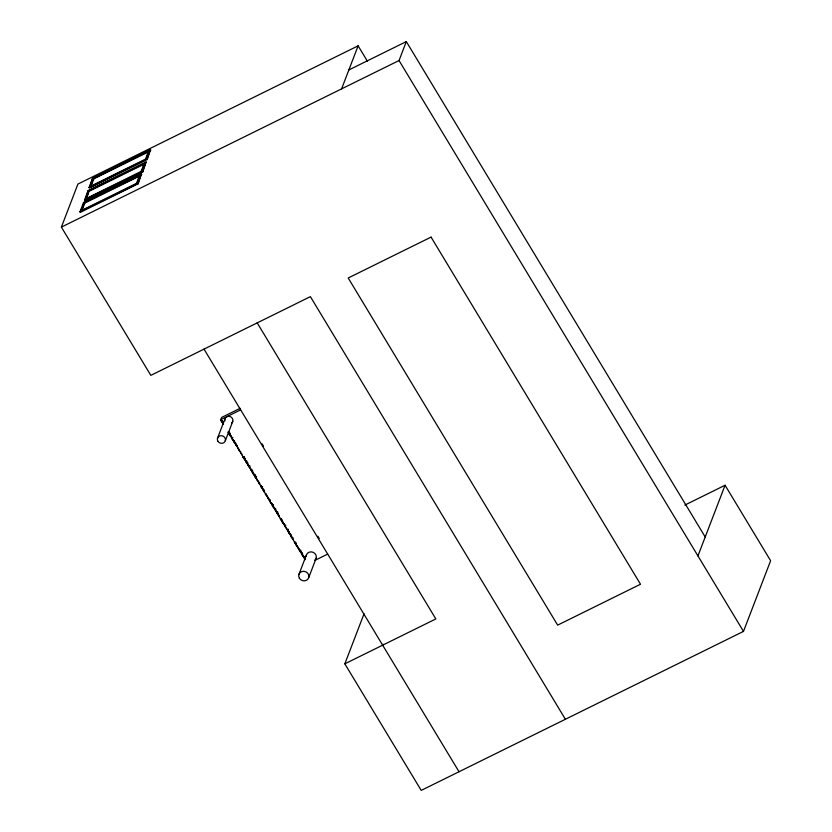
<?xml version="1.0" encoding="UTF-8"?>
<svg xmlns="http://www.w3.org/2000/svg" width="832" height="832" viewBox="0 0 832 832"><rect width="100%" height="100%" fill="white"/><g stroke="black" fill="none" stroke-linecap="round" stroke-linejoin="round"><path stroke-width="1.25" d="M267.935 497.151L268.33 498.534M232.222 439.119L233.126 439.566L232.222 439.119L232.378 437.674M300.435 550.368L300.82 551.803M235.404 443.05L236.798 445.578M276.609 511.659L277.139 512.928L277.659 511.722M276.193 510.91L276.671 512.866L277.701 513.417M300.009 550.389L300.498 552.344L301.517 552.885M565.396 719.264L310.388 296.639L150.831 375.367L61.381 227.115L77.906 184.08L358.124 45.822L367.474 61.318M89.024 187.522L92.602 178.214L150.498 149.646L147.254 159.515L89.357 188.084L89.024 187.522L146.921 158.964L150.498 149.646M79.997 211.754L83.564 202.436L141.461 173.878L138.226 183.747L80.33 212.306L79.997 211.754L137.894 183.186L141.461 173.878M84.635 199.826L88.202 190.518L146.099 161.949L142.865 171.818L84.968 200.377L84.635 199.826L142.532 171.257L146.099 161.949M89.804 186.919L92.602 178.214M80.33 212.306L82.118 207.657M83.013 205.327L83.907 202.998M84.968 200.377L88.202 190.518M90.449 186.316L93.548 178.235L148.595 151.081L145.486 159.162L90.449 186.316L90.782 186.878L145.829 159.723L145.486 159.162M81.411 210.548L84.521 202.467L139.558 175.313L136.458 183.394L81.411 210.548L81.754 211.099L136.791 183.945L136.458 183.394M89.159 190.538L86.05 198.619L141.097 171.465L144.196 163.384L89.159 190.538L86.83 198.026M90.782 186.878L93.881 178.797L148.928 151.642M81.754 211.099L84.854 203.018L139.901 175.864M146.266 158.569L148.481 152.797M137.238 182.79L139.454 177.018M86.393 199.181L141.43 172.016L144.539 163.935L89.492 191.1M341.609 88.858L358.124 45.822M223.434 424.133L220.75 419.692L221.614 417.446L240.115 408.325M217.474 438.339L224.931 418.933M225.347 440.7L232.794 421.283M233.813 441.761L234.728 442.218L234.229 442.458L234.042 440.991L232.804 440.097L233.303 439.847M238.846 449.041L237.931 448.583L238.212 447.845M240.646 453.097L240.646 451.308M61.381 227.115L399.038 60.528L406.307 41.6L705.203 536.983M247.822 463.902L247.322 464.152L247.166 462.748L245.887 461.781L247.624 462.436M247.749 464.849L248.362 464.298L247.749 464.849L248.955 466.866L249.454 466.617L248.238 464.61M247.863 464.547L248.82 465.421M250.359 468.114L249.434 467.657L250.078 466.003M252.616 470.07L252.127 472.108L252.117 470.319M252.522 472.763L253.136 472.212L252.522 472.763L253.739 474.781L254.238 474.531L253.022 472.524M260.77 486.439L261.383 485.878L260.77 486.439L261.986 488.457L262.486 488.207L261.269 486.19M260.884 486.127L261.851 487.011M261.986 488.457L262.621 486.793M263.411 490.298L263.848 491.046L264.254 490.006M266.375 495.726L267.29 496.184L266.791 496.423L266.646 495.019L265.366 494.062L265.866 493.813L265.834 494.832M272.407 503.516L272.064 505.17L271.908 503.766M272.49 505.866L273.104 505.315L272.49 505.866L273.707 507.884L274.206 507.634L272.99 505.627M275.787 509.122L275.444 510.765L275.517 508.654M286.021 527.218L285.106 526.77L285.74 525.117M288.278 529.183L287.789 531.222L287.778 529.433L286.416 528.934L286.499 528.018M290.607 535.881L291.221 535.33L290.607 535.881L291.824 537.898L292.313 537.659L291.106 535.642M292.521 539.053L293.446 539.521L292.521 539.053L293.03 537.711M294.757 542.776L295.568 542.474L294.819 541.798L294.32 542.048L298.147 547.321L297.648 547.56L296.722 545.542L297.346 546.562M299.759 549.994L299.26 550.233L298.168 547.914L299.125 548.798M300.82 550.108L300.362 551.408L301.059 552.261M298.854 574.59L306.311 555.173M308.745 577.554L316.202 558.137M684.861 505.076L725.067 485.243L770.619 560.726L743.486 631.394L421.21 790.4L344.843 663.832L364.042 613.808M382.647 645.174L383.022 644.207M697.944 555.911L725.067 485.243M278.2 513.167L276.869 512.044M263.37 488.883L263.255 489.975M290.638 534.581L288.86 533.042L288.278 531.575L289.151 531.586L288.278 531.575M304.096 556.889L302.318 555.35L301.735 553.883L302.609 553.894L301.735 553.883M235.071 442.208L235.799 445.12L237.328 446.046A2.288 0.697 63.7 0 0 237.307 445.484M302.692 555.495L303.67 556.192M230.422 436.134L230.922 435.895L230.006 435.458L230.422 436.134L231.057 435.49M256.703 478.535L256.308 478.566A2.184 0.666 63.7 0 1 255.882 478.223L254.925 476.778A1.997 0.603 63.7 0 1 254.519 475.779L254.384 475.114A1.997 0.603 63.7 0 1 254.436 474.791M301.902 552.864L300.986 552.094M284.97 525.481L282.693 522.33L283.379 522.631M95.254 177.632L150.831 150.207M92.019 189.363L145.278 163.082M348.868 69.94L406.307 41.6M86.216 201.854L141.804 174.429M220.75 419.692L240.635 409.885M221.26 420.961L222.061 420.67L221.322 419.983L220.823 420.233L222.966 423.79L223.465 423.54L222.976 422.167L222.477 422.417M221.842 420.867L222.435 421.855L222.342 420.618M228.644 432.12L228.145 432.37L229.85 435.198L230.35 434.949M229.819 433.014L229.32 433.264L229.237 432.193M229.362 433.826L229.861 433.576L228.946 432.078M229.414 434.47L229.861 433.576M231.504 437.944L231.629 437.07L231.504 437.944L232.877 437.424M233.272 440.866L234.541 440.752M243.651 456.997L242.715 456.518L243.152 457.246L243.963 456.945L244.868 458.453L244.421 459.347L245.357 459.826M243.152 457.246L244.234 456.903M244.421 459.347L244.868 458.453M247.125 462.686L247.666 462.498M256.069 476.206L255.455 476.746L255.954 476.507M257.348 479.7L257.254 480.626L258.627 481.114M271.107 503.568L271.138 502.549L271.107 503.568L271.877 503.693M273.395 504.577L272.782 505.128L273.281 504.878M278.242 514.228L278.502 515.902L279.448 516.256M280.686 519.438L281.486 519.147L280.738 518.461L280.238 518.71L282.391 522.267L282.89 522.018L282.391 520.655L281.892 520.894M281.861 520.333L281.757 519.095M295.932 543.66L295.838 542.433M295.974 544.232L296.473 543.982L296.026 544.866M314.985 560.362L327.662 554.102M344.843 663.832L435.833 618.935L257.202 322.889M244.254 457.07L244.327 458.141M246.646 460.668L246.698 461.926L245.887 461.781M237.588 446.129L236.298 444.87M232.804 440.097L233.615 440.232M265.366 494.062L266.178 494.198M304.97 557.461L304.98 558.646M290.004 534.009L288.652 531.825M269.984 500.074L269.339 499.533M290.763 534.529L289.359 532.792M282.693 522.33L283.327 523.318M269.142 499.543L268.476 498.784M302.401 552.978L302.359 553.478M305.063 558.698L304.949 559.218M304.99 558.095L304.242 557.783L304.97 559.728M284.981 525.169L283.473 523.63M255.798 477.63L254.81 475.675M279.23 516.006L278.502 514.498M269.1 499.221L268.434 498.046M303.337 555.953L302.609 554.663M399.038 60.528L743.486 631.394M146.921 158.964L147.254 159.515M142.532 171.257L142.865 171.818M141.097 171.465L141.43 172.016M137.894 183.186L138.226 183.747M262.142 443.872L263.484 446.098M317.886 536.245L319.228 538.47M204.017 349.128L459.025 771.742M93.548 178.235L93.881 178.797M290.888 535.142L291.522 536.89L290.722 535.579M243.464 457.194L244.369 458.702M252.637 472.462L253.438 473.772M272.615 505.554L273.406 506.875M228.114 431.902L305.094 559.478M84.521 202.467L84.854 203.018M275.298 509.361L274.591 507.894M284.034 524.004L283.566 523.099M278.512 515.403L279.365 516.734M255.424 476.538L256.381 477.974A2.184 0.666 63.7 0 0 256.672 478.244M263.401 489.58L264.649 491.806L264.16 492.055L262.652 488.81M235.872 444.08L235.477 442.894M289.141 532.355L288.777 531.326M302.37 554.882L302.11 554.133M302.234 553.634L302.411 554.185M223.278 423.842L223.454 424.393M304.658 556.847L304.897 557.565M254.821 474.313L255.029 475.02M255.018 475.54L254.883 474.864M267.54 497.11L268.84 499.782L269.89 500.011A2.288 0.697 63.7 0 0 269.901 499.668M296.317 543.546L296.462 545.605M282.235 520.218L282.391 522.267M244.712 458.016L244.858 460.075M229.705 433.15L229.85 435.198M222.82 421.741L222.966 423.79M224.942 420.898A4.108 3.775 21 0 1 229.892 416.478A4.108 3.775 21 0 1 231.754 422.947M306.145 556.41A5.158 4.742 21 0 1 313.186 552.334A5.158 4.742 21 0 1 314.891 560.217M431.059 237.11L348.202 277.992L557.658 625.123L640.505 584.241L431.059 237.11M239.366 449.894L239.273 450.809L239.366 449.894M241.623 453.638L241.55 454.584L241.623 453.638M245.658 460.325L245.575 461.261L245.658 460.325M250.838 468.905L250.744 469.83L250.838 468.905M258.71 481.957L258.638 482.903L258.71 481.957M259.615 483.454L259.532 484.39L259.615 483.454M270.4 501.342L270.327 502.278L270.4 501.342M299.385 578.25A5.158 4.742 21 0 0 308.235 578.687A5.158 4.742 21 0 0 303.774 571.282A5.158 4.742 21 0 0 299.385 578.25M217.901 441.251A4.108 3.775 21 0 0 224.942 441.605A4.108 3.775 21 0 0 221.385 435.708A4.108 3.775 21 0 0 217.901 441.251"/></g></svg>
